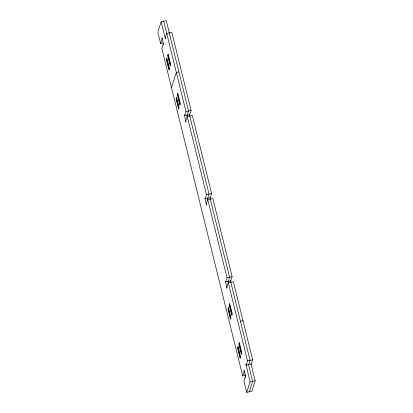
<?xml version="1.0" encoding="UTF-8"?>
<svg xmlns="http://www.w3.org/2000/svg" width="413" height="413" viewBox="0 0 413 413"><rect width="100%" height="100%" fill="white"/><g stroke="black" fill="none" stroke-linecap="round" stroke-linejoin="round"><path stroke-width="0.62" d="M169.464 33.536L166.284 20.65L161.153 21.719L157.818 32.173L160.621 43.53L163.187 42.998M160.621 43.53L162.025 39.132L161.973 37.82L163.615 44.47L163.46 44.95L163.259 44.119L161.85 48.517L242.679 376.006L245.245 375.469L245.596 374.369M171.493 87.582L176.325 72.451L178.891 71.919M161.153 21.719L165.391 38.894L165.339 37.588L166.682 33.386L171.813 32.317L191.095 110.452L189.758 114.649L184.626 115.717L185.964 111.52L163.718 21.182M187.192 115.186L188.529 110.983L169.247 32.854M184.626 115.717L184.42 114.886L185.907 122.016L185.855 120.704L187.197 116.507L192.329 115.439L211.611 193.568L210.274 197.77L205.137 198.839L206.479 194.637L186.831 114.829M207.703 198.302L209.045 194.1L189.763 115.97M205.137 198.839L204.936 198.008L206.423 205.132L206.371 203.826L207.708 199.624L212.845 198.555L232.127 276.684L230.784 280.886L225.653 281.955L226.995 277.753L207.347 197.951M228.219 281.418L229.561 277.221L210.274 199.092M242.679 376.006L244.083 371.602L244.031 370.296L245.673 376.945L245.518 377.42L245.317 376.589L243.913 380.993L246.716 392.35L251.847 391.281L255.182 380.827L250.944 363.652M225.653 281.955L225.446 281.124L226.938 288.248L226.887 286.942L228.224 282.74L233.355 281.671L252.642 359.806L251.3 364.003L246.169 365.071L247.511 360.874L227.862 281.067M248.734 364.54L250.077 360.337L230.79 282.208M246.716 392.35L250.051 381.896L245.962 364.24L246.169 365.071M249.282 391.818L252.617 381.364L248.378 364.183M185.964 111.52L191.095 110.452M206.479 194.637L211.611 193.568M226.995 277.753L232.127 276.684M240.433 321.273L242.999 320.741M247.511 360.874L252.642 359.806M250.051 381.896L255.182 380.827M189.397 114.298L189.846 116.11M209.912 197.414L210.362 199.226M230.428 280.535L230.877 282.347M167.905 54.97L170.471 65.362M177.549 94.035L180.114 104.427M229.452 304.324L232.013 314.716M239.091 343.394L241.657 353.781M166.635 58.956L169.201 69.343M176.279 98.02L178.844 108.407M228.183 308.31L230.743 318.697M237.821 347.374L240.387 357.761M166.862 58.238L166.408 59.668L168.974 70.06L169.428 68.625L166.862 58.238M168.137 54.253L167.678 55.688L170.244 66.08L170.698 64.645L168.137 54.253M176.506 97.303L176.052 98.738L178.612 109.125L179.072 107.69L176.506 97.303M177.776 93.323L177.322 94.753L179.882 105.145L180.342 103.709L177.776 93.323M228.41 307.592L227.95 309.027L230.516 319.414L230.975 317.979L228.41 307.592M229.68 303.612L229.22 305.042L231.786 315.434L232.245 313.999L229.68 303.612M238.048 346.657L237.594 348.092L240.159 358.479L240.614 357.049L238.048 346.657M239.323 342.676L238.864 344.106L241.429 354.499L241.884 353.063L239.323 342.676"/></g></svg>
